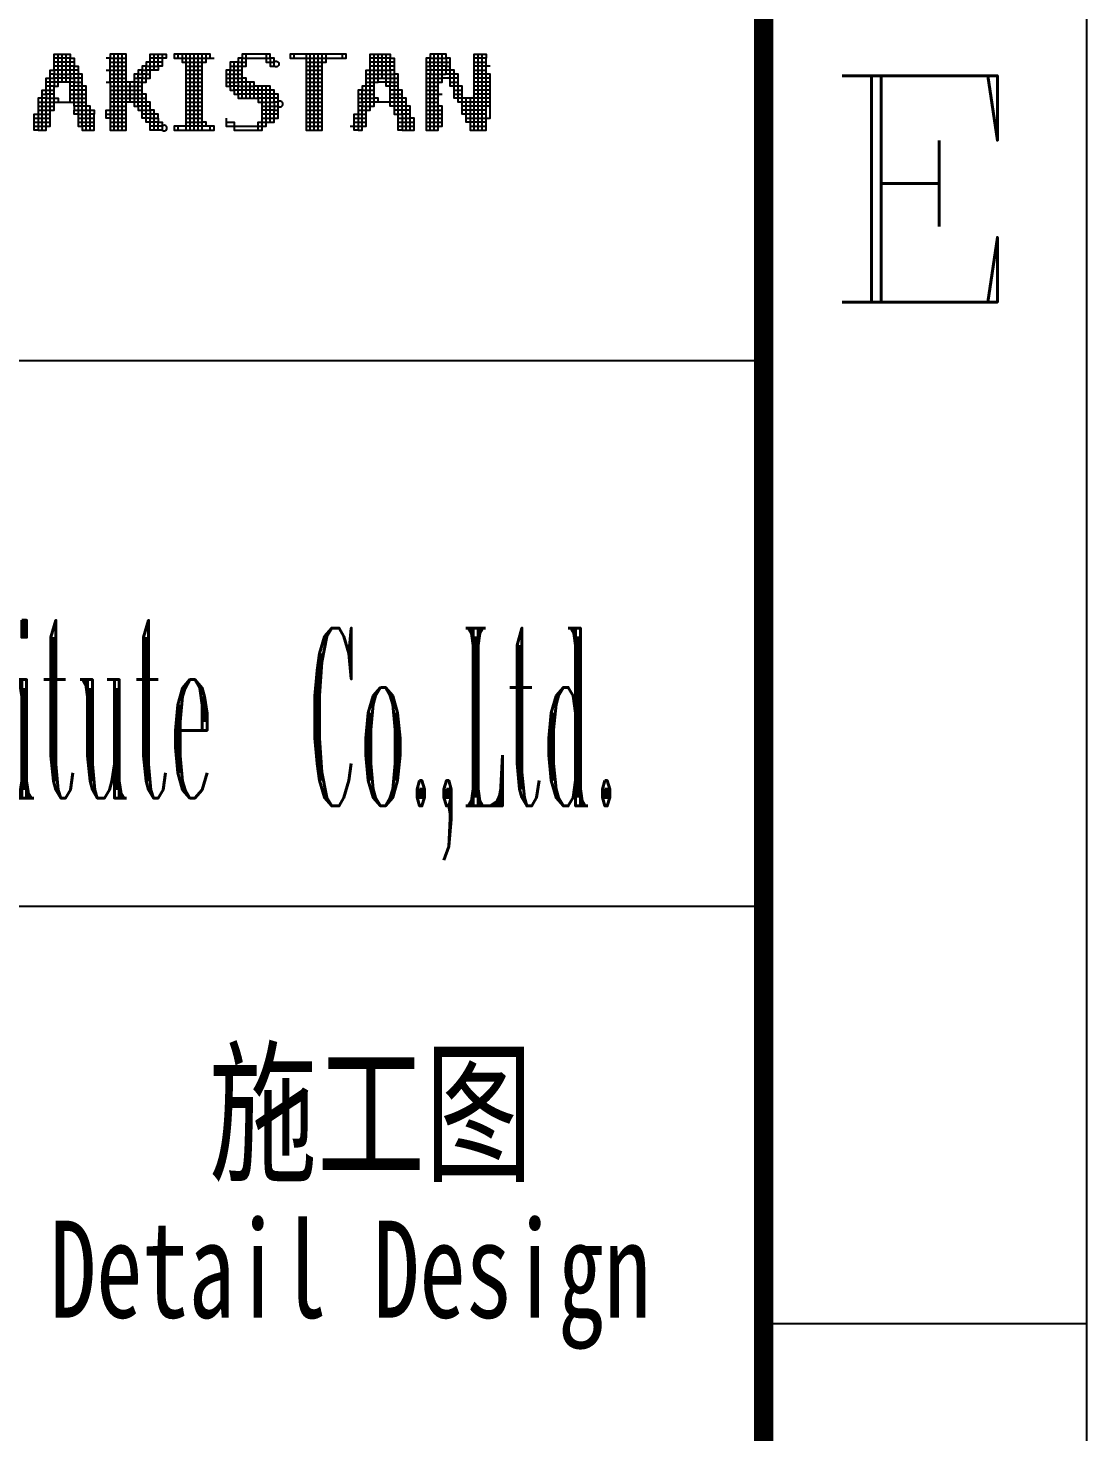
# Model space of a CAD drawing. Header units: millimetres. Extents: x 0 to 594, y 0 to 420.
# Drawn here: x 561.24 to 594, y 66.64 to 110.06 of the extents above; entities that cross this region are included whole.
import ezdxf
from ezdxf.enums import TextEntityAlignment as Align

# ---------------------------------------------------------------- set-up
doc = ezdxf.new("R2010")
doc.units = ezdxf.units.MM
for name, color, linetype in [('GPDRAW', 1, 'Continuous'), ('TEXT', 255, 'Continuous'), ('TITLE', 1, 'Continuous')]:
    doc.layers.add(name, color=color, linetype=linetype)
doc.styles.add('ECL', font='', dxfattribs={"width": 0.7, "height": 3})
doc.styles.add('LXL', font='', dxfattribs={"width": 0.7, "height": 3})
doc.styles.add('ROMANC', font='romanc')
doc.styles.add('ROMANT', font='ROMANT.SHX', dxfattribs={"width": 0.6})
doc.styles.get('ECL').set_extended_font_data('FangSong_GB2312')
doc.styles.get('LXL').set_extended_font_data('仿宋_GB2312')

# ---------------------------------------------------------------- blocks, each defined once
blk = doc.blocks.new('*U68')
at = {"color": 175, "linetype": 'Continuous'}
for points in [[(46.217, -0.773), (46.365, -0.773), (46.514, -0.773), (46.662, -0.773), (46.811, -0.773), (46.811, -0.624), (46.811, -0.476), (46.811, -0.327), (46.811, -0.179), (46.811, -0.03), (46.811, 0.118), (46.811, 0.267), (46.811, 0.415), (46.811, 0.564), (46.811, 0.712), (46.811, 0.861), (46.811, 1.009), (46.811, 1.158), (46.811, 1.306), (46.959, 1.306), (46.959, 1.455), (46.959, 1.603), (46.959, 1.752), (46.959, 1.9), (47.553, 1.9), (47.553, 1.752), (47.702, 1.752), (47.702, 1.603), (47.702, 1.455), (47.85, 1.455), (47.85, 1.306), (47.85, 1.158), (47.85, 1.009), (47.85, 0.861), (47.85, 0.712), (47.85, 0.564), (47.85, 0.415), (47.85, 0.267), (47.85, 0.118), (47.85, -0.03), (47.85, -0.179), (47.85, -0.327), (47.85, -0.476), (47.85, -0.624), (47.85, -0.773), (47.999, -0.773), (47.999, -0.921), (48.147, -0.921), (48.296, -0.921), (48.444, -0.921), (48.444, -0.773), (48.296, -0.773), (48.296, -0.624), (48.444, -0.624)], [(53.939, 0.267), (53.939, 0.415), (53.939, 0.564), (53.939, 0.712), (53.939, 0.861), (53.939, 1.009), (53.939, 1.158), (53.939, 1.306), (53.939, 1.455), (54.087, 1.455), (54.087, 1.603), (54.087, 1.752), (54.087, 1.9)], [(56.315, 1.603), (56.463, 1.603), (56.612, 1.603), (56.76, 1.603), (56.909, 1.603), (57.057, 1.603), (57.057, 1.752), (57.057, 1.9)], [(58.245, -0.179), (58.394, -0.179), (58.542, -0.179), (58.691, -0.179), (58.691, -0.03), (58.839, -0.03), (58.839, 0.118), (58.839, 0.267), (58.839, 0.415), (58.839, 0.564), (58.839, 0.712), (58.839, 0.861), (58.839, 1.009), (58.839, 1.158), (58.839, 1.306), (58.839, 1.455), (58.839, 1.603), (58.839, 1.752), (58.839, 1.9)], [(58.839, 0.712), (58.691, 0.712), (58.542, 0.712), (58.394, 0.712), (58.394, 0.564), (58.245, 0.564), (58.245, 0.415), (58.245, 0.267), (58.245, 0.118), (58.245, -0.03), (58.245, -0.179), (58.245, -0.327), (58.245, -0.476), (58.245, -0.624), (58.245, -0.773), (58.245, -0.921), (58.394, -0.921), (58.394, -0.773), (58.542, -0.773), (58.542, -0.624), (58.542, -0.476), (58.542, -0.327), (58.542, -0.179), (58.542, -0.03), (58.542, 0.118), (58.542, 0.267), (58.542, 0.415), (58.542, 0.564), (58.542, 0.712), (58.542, 0.861), (58.542, 1.009), (58.542, 1.158), (58.542, 1.306), (58.691, 1.306), (58.691, 1.455), (58.691, 1.603), (58.691, 1.752), (58.691, 1.9), (59.433, 1.9), (59.433, 1.752), (59.582, 1.752), (59.582, 1.603), (59.582, 1.455), (59.582, 1.306), (59.582, 1.158), (59.582, 1.009), (59.582, 0.861), (59.582, 0.712), (59.582, 0.564), (59.582, 0.415), (59.582, 0.267), (59.582, 0.118), (59.582, -0.03), (59.582, -0.179), (59.582, -0.327), (59.73, -0.327), (59.879, -0.327), (59.879, -0.476), (59.879, -0.624), (59.879, -0.773), (59.879, -0.921), (60.027, -0.921), (60.176, -0.921), (60.324, -0.921), (60.324, -0.773), (60.324, -0.624), (60.324, -0.476), (60.176, -0.476)], [(51.86, 1.455), (52.008, 1.455), (52.157, 1.455), (52.305, 1.455), (52.454, 1.455)], [(51.86, 1.306), (52.008, 1.306), (52.157, 1.306), (52.305, 1.306), (52.454, 1.306)], [(51.86, 1.158), (52.008, 1.158), (52.157, 1.158), (52.305, 1.158), (52.454, 1.158)], [(59.879, -0.921), (59.73, -0.921), (59.73, -0.773), (59.73, -0.624), (59.73, -0.476), (59.73, -0.327), (59.73, -0.179), (59.73, -0.03), (59.73, 0.118), (59.73, 0.267), (59.73, 0.415), (59.73, 0.564), (59.73, 0.712), (59.73, 0.861), (59.73, 1.009), (59.73, 1.158), (59.582, 1.158)], [(48.147, -0.921), (48.147, -0.773), (48.147, -0.624), (48.147, -0.476), (48.147, -0.327), (48.147, -0.179), (48.147, -0.03), (48.147, 0.118), (48.147, 0.267), (48.147, 0.415), (48.147, 0.564), (48.147, 0.712), (47.999, 0.712)], [(51.86, 1.009), (52.008, 1.009), (52.157, 1.009), (52.305, 1.009), (52.454, 1.009)], [(51.86, 0.861), (52.008, 0.861), (52.157, 0.861), (52.305, 0.861), (52.454, 0.861)], [(51.86, 0.712), (52.008, 0.712), (52.157, 0.712), (52.305, 0.712), (52.454, 0.712)], [(51.86, 0.564), (52.008, 0.564), (52.157, 0.564), (52.305, 0.564), (52.454, 0.564)], [(50.523, -0.03), (50.375, -0.03), (50.375, 0.118), (50.226, 0.118), (50.078, 0.118), (49.929, 0.118), (49.781, 0.118), (49.632, 0.118), (49.484, 0.118), (49.335, 0.118), (49.187, 0.118), (49.038, 0.118)], [(51.86, 0.415), (52.008, 0.415), (52.157, 0.415), (52.305, 0.415), (52.454, 0.415)], [(51.86, 0.267), (52.008, 0.267), (52.157, 0.267), (52.305, 0.267), (52.454, 0.267)], [(51.86, 0.118), (52.008, 0.118), (52.157, 0.118), (52.305, 0.118), (52.454, 0.118)], [(58.245, 0.267), (58.394, 0.267), (58.394, 0.415), (58.542, 0.415), (58.691, 0.415), (58.839, 0.415)], [(60.77, 0.415), (60.918, 0.415), (61.067, 0.415), (61.215, 0.415), (61.364, 0.415)], [(48.296, -0.179), (48.296, -0.03), (48.147, -0.03), (47.999, -0.03), (47.85, -0.03), (47.702, -0.03), (47.702, -0.179), (47.85, -0.179), (47.999, -0.179), (48.147, -0.179), (48.296, -0.179)], [(48.89, -0.327), (49.038, -0.327), (49.187, -0.327), (49.335, -0.327), (49.484, -0.327), (49.632, -0.327)], [(50.82, -0.476), (50.82, -0.327), (50.672, -0.327), (50.523, -0.327), (50.375, -0.327), (50.226, -0.327)], [(51.86, -0.03), (52.008, -0.03), (52.157, -0.03), (52.305, -0.03), (52.454, -0.03)], [(51.86, -0.179), (52.008, -0.179), (52.157, -0.179), (52.305, -0.179), (52.454, -0.179)], [(51.86, -0.327), (52.008, -0.327), (52.157, -0.327), (52.305, -0.327), (52.454, -0.327)], [(51.86, -0.476), (52.008, -0.476), (52.157, -0.476), (52.305, -0.476), (52.454, -0.476)], [(60.77, -0.179), (60.918, -0.179), (61.067, -0.179), (61.215, -0.179), (61.364, -0.179)], [(60.77, -0.327), (60.918, -0.327), (61.067, -0.327), (61.215, -0.327), (61.364, -0.327)], [(60.77, -0.624), (60.918, -0.624), (61.067, -0.624), (61.215, -0.624), (61.364, -0.624)]]:
    blk.add_lwpolyline(points, dxfattribs=at)
at = {"color": 157, "linetype": 'Continuous'}
for points in [[(46.959, 0.415), (46.811, 0.415), (46.662, 0.415), (46.662, 0.267), (46.514, 0.267), (46.365, 0.267), (46.365, 0.118), (46.365, -0.03), (46.365, -0.179), (46.365, -0.327), (46.365, -0.476), (46.365, -0.624), (46.365, -0.773), (46.365, -0.921), (46.514, -0.921), (46.662, -0.921), (46.662, -0.773), (46.662, -0.624), (46.662, -0.476), (46.662, -0.327), (46.662, -0.179), (46.811, -0.179), (46.959, -0.179), (46.959, -0.03), (46.959, 0.118), (46.959, 0.267), (46.959, 0.415), (46.959, 0.564), (46.959, 0.712), (47.108, 0.712), (47.108, 0.861), (47.108, 1.009), (47.108, 1.158), (47.108, 1.306), (47.108, 1.455), (47.108, 1.603), (47.108, 1.752), (47.108, 1.9)], [(47.256, 0.861), (47.256, 1.009), (47.256, 1.158), (47.256, 1.306), (47.256, 1.455), (47.256, 1.603), (47.256, 1.752), (47.256, 1.9)], [(49.038, 0.712), (49.187, 0.712), (49.335, 0.712), (49.484, 0.712), (49.632, 0.712), (49.781, 0.712), (49.929, 0.712), (50.078, 0.712), (50.226, 0.712), (50.226, 0.861), (50.226, 1.009), (50.375, 1.009), (50.523, 1.009), (50.523, 1.158), (50.523, 1.306), (50.523, 1.455), (50.523, 1.603), (50.523, 1.752), (50.523, 1.9), (51.117, 1.9), (51.117, 1.752), (50.969, 1.752), (50.82, 1.752), (50.672, 1.752), (50.523, 1.752)], [(60.77, -0.773), (60.918, -0.773), (61.067, -0.773), (61.215, -0.773), (61.215, -0.624), (61.215, -0.476), (61.215, -0.327), (61.215, -0.179), (61.215, -0.03), (61.215, 0.118), (61.215, 0.267), (61.215, 0.415), (61.215, 0.564), (61.215, 0.712), (61.215, 0.861), (61.215, 1.009), (61.215, 1.158), (61.215, 1.306), (61.215, 1.455), (61.215, 1.603), (61.215, 1.752), (61.215, 1.9)], [(62.552, 1.603), (62.7, 1.603), (62.849, 1.603), (62.997, 1.603)], [(61.958, 1.009), (61.809, 1.009), (61.661, 1.009), (61.661, 1.158), (61.512, 1.158), (61.512, 1.306), (61.364, 1.306), (61.215, 1.306), (61.067, 1.306), (60.918, 1.306), (60.918, 1.158), (60.77, 1.158)], [(62.255, -0.476), (62.403, -0.476), (62.552, -0.476), (62.7, -0.476), (62.849, -0.476), (62.997, -0.476), (62.997, -0.327), (62.849, -0.327), (62.7, -0.327), (62.552, -0.327), (62.403, -0.327), (62.255, -0.327), (62.106, -0.327), (62.106, -0.179), (62.106, -0.03), (62.106, 0.118), (62.106, 0.267), (61.958, 0.267), (61.958, 0.415), (61.958, 0.564), (61.958, 0.712), (61.958, 0.861), (61.958, 1.009), (61.958, 1.158), (61.809, 1.158)], [(53.345, -0.624), (53.642, -0.624), (53.642, -0.773), (54.533, -0.773), (54.681, -0.773), (54.83, -0.773), (54.83, -0.624), (54.83, -0.476), (54.83, -0.327), (54.83, -0.179), (54.83, -0.03), (54.83, 0.118), (54.83, 0.267), (54.83, 0.415), (54.83, 0.564), (54.83, 0.712)], [(60.027, 0.118), (59.879, 0.118), (59.879, 0.267), (59.73, 0.267), (59.582, 0.267), (59.433, 0.267)], [(62.997, -0.624), (62.849, -0.624), (62.7, -0.624), (62.552, -0.624), (62.403, -0.624), (62.255, -0.624), (62.255, -0.476), (62.255, -0.327), (62.255, -0.179), (62.255, -0.03), (62.255, 0.118), (62.255, 0.267)], [(47.85, -0.624), (47.999, -0.624), (48.147, -0.624), (48.296, -0.624), (48.296, -0.476), (48.444, -0.476)], [(60.176, -0.327), (60.027, -0.327), (60.027, -0.179), (59.879, -0.179), (59.73, -0.179), (59.582, -0.179)], [(62.997, -0.179), (62.997, -0.03), (62.849, -0.03), (62.7, -0.03), (62.552, -0.03), (62.403, -0.03), (62.255, -0.03), (62.106, -0.03)], [(62.997, -0.327), (62.997, -0.179), (62.849, -0.179), (62.7, -0.179), (62.552, -0.179), (62.403, -0.179), (62.255, -0.179), (62.106, -0.179)], [(49.038, -0.773), (49.187, -0.773), (49.335, -0.773), (49.484, -0.773), (49.632, -0.773)]]:
    blk.add_lwpolyline(points, dxfattribs=at)
at = {"color": 177, "linetype": 'Continuous'}
for points in [[(47.702, 1.603), (47.553, 1.603), (47.553, 1.752), (47.405, 1.752), (47.256, 1.752), (47.108, 1.752), (46.959, 1.752)], [(47.85, 1.306), (47.702, 1.306), (47.702, 1.455), (47.553, 1.455), (47.553, 1.603), (47.405, 1.603), (47.256, 1.603), (47.108, 1.603), (46.959, 1.603)], [(47.405, 0.861), (47.405, 1.009), (47.405, 1.158), (47.405, 1.306), (47.405, 1.455), (47.405, 1.603), (47.405, 1.752), (47.405, 1.9)], [(50.672, 1.306), (50.672, 1.455), (50.672, 1.603), (50.672, 1.752), (50.672, 1.9)], [(53.345, 1.158), (53.493, 1.158), (53.493, 1.306), (53.642, 1.306), (53.79, 1.306), (53.79, 1.455), (53.939, 1.455), (53.939, 1.603), (54.087, 1.603)], [(58.245, -0.921), (58.097, -0.921), (58.097, -0.773), (58.245, -0.773), (58.394, -0.773), (58.394, -0.624), (58.394, -0.476), (58.394, -0.327), (58.394, -0.179), (58.394, -0.03), (58.542, -0.03), (58.691, -0.03), (58.691, 0.118), (58.691, 0.267), (58.691, 0.415), (58.691, 0.564), (58.691, 0.712), (58.691, 0.861), (58.839, 0.861), (58.988, 0.861), (58.988, 1.009), (58.988, 1.158), (58.988, 1.306), (58.988, 1.455), (58.988, 1.603), (58.988, 1.752), (58.988, 1.9)], [(60.77, 1.603), (60.918, 1.603), (60.918, 1.752), (61.067, 1.752), (61.215, 1.752), (61.364, 1.752), (61.512, 1.752), (61.512, 1.603), (61.661, 1.603)], [(60.77, 1.455), (60.918, 1.455), (60.918, 1.603), (61.067, 1.603), (61.215, 1.603), (61.364, 1.603), (61.512, 1.603), (61.512, 1.455), (61.661, 1.455)], [(47.999, 1.009), (47.85, 1.009), (47.702, 1.009), (47.702, 1.158), (47.553, 1.158), (47.553, 1.306), (47.405, 1.306), (47.256, 1.306), (47.108, 1.306), (46.959, 1.306), (46.959, 1.158), (46.811, 1.158)], [(53.345, 1.009), (53.493, 1.009), (53.493, 1.158), (53.642, 1.158), (53.79, 1.158), (53.79, 1.306), (53.939, 1.306)], [(53.345, 0.861), (53.493, 0.861), (53.493, 1.009), (53.642, 1.009), (53.79, 1.009), (53.79, 1.158), (53.939, 1.158)], [(58.542, 1.009), (58.691, 1.009), (58.691, 1.158), (58.839, 1.158), (58.988, 1.158), (59.136, 1.158), (59.285, 1.158), (59.433, 1.158), (59.433, 1.009), (59.582, 1.009), (59.73, 1.009)], [(61.809, 1.158), (61.661, 1.158), (61.661, 1.306), (61.512, 1.306), (61.512, 1.455), (61.364, 1.455), (61.215, 1.455), (61.067, 1.455), (60.918, 1.455), (60.918, 1.306), (60.77, 1.306)], [(49.038, 0.564), (49.187, 0.564), (49.335, 0.564), (49.484, 0.564), (49.632, 0.564), (49.781, 0.564), (49.929, 0.564), (50.078, 0.564), (50.226, 0.564)], [(54.236, 0.267), (54.236, 0.415), (54.236, 0.564), (54.236, 0.712), (54.236, 0.861)], [(54.681, -0.03), (54.681, 0.118), (54.681, 0.267), (54.681, 0.415), (54.681, 0.564), (54.681, 0.712)], [(46.365, -0.03), (46.514, -0.03), (46.662, -0.03), (46.662, 0.118), (46.811, 0.118), (46.959, 0.118), (47.108, 0.118)], [(47.553, 0.267), (47.702, 0.267), (47.85, 0.267), (47.999, 0.267), (48.147, 0.267)], [(46.217, -0.476), (46.365, -0.476), (46.514, -0.476), (46.662, -0.476), (46.811, -0.476)], [(46.365, -0.179), (46.514, -0.179), (46.662, -0.179), (46.662, -0.03), (46.811, -0.03), (46.959, -0.03)], [(47.85, -0.327), (47.999, -0.327), (48.147, -0.327), (48.296, -0.327)], [(59.73, -0.476), (59.879, -0.476), (60.027, -0.476), (60.176, -0.476)], [(59.73, -0.773), (59.879, -0.773), (60.027, -0.773), (60.176, -0.773), (60.324, -0.773)]]:
    blk.add_lwpolyline(points, dxfattribs=at)
at = {"color": 153, "linetype": 'Continuous'}
blk.add_lwpolyline([(49.632, 0.564), (49.632, 0.712), (49.632, 0.861), (49.632, 1.009), (49.632, 1.158), (49.632, 1.306), (49.632, 1.455), (49.632, 1.603), (49.632, 1.752), (49.632, 1.9), (49.038, 1.9), (49.038, 1.752), (48.89, 1.752)], dxfattribs=at)
at = {"color": 147, "linetype": 'Continuous'}
for points in [[(48.89, 1.306), (49.038, 1.306), (49.038, 1.455), (49.038, 1.603), (49.038, 1.752), (49.187, 1.752), (49.335, 1.752), (49.484, 1.752), (49.632, 1.752)], [(48.147, 0.564), (47.999, 0.564), (47.85, 0.564), (47.702, 0.564), (47.702, 0.712), (47.553, 0.712), (47.553, 0.861), (47.405, 0.861), (47.256, 0.861), (47.108, 0.861), (46.959, 0.861), (46.959, 0.712), (46.811, 0.712), (46.662, 0.712)], [(49.038, 1.009), (49.187, 1.009), (49.335, 1.009), (49.484, 1.009), (49.632, 1.009)]]:
    blk.add_lwpolyline(points, dxfattribs=at)
at = {"color": 165, "linetype": 'Continuous'}
for points in [[(50.969, 1.9), (50.969, 1.752), (50.969, 1.603), (50.969, 1.455), (50.82, 1.455), (50.82, 1.306), (50.672, 1.306), (50.523, 1.306), (50.375, 1.306), (50.375, 1.158), (50.226, 1.158), (50.226, 1.009), (50.078, 1.009), (50.078, 0.861), (49.929, 0.861), (49.632, 0.861), (49.484, 0.861), (49.335, 0.861), (49.187, 0.861), (49.038, 0.861), (49.038, 0.712), (49.038, 0.564), (49.038, 0.415), (49.038, 0.267), (49.038, 0.118), (49.038, -0.03), (49.038, -0.179), (49.038, -0.327), (49.038, -0.476), (49.038, -0.624), (49.038, -0.773), (49.038, -0.921), (49.187, -0.921), (49.335, -0.921), (49.484, -0.921), (49.632, -0.921), (49.632, -0.773), (49.632, -0.624), (49.632, -0.476), (49.632, -0.327), (49.632, -0.179), (49.632, -0.03), (49.632, 0.118)], [(54.83, 1.9), (54.83, 1.752), (54.978, 1.752), (54.978, 1.603), (54.978, 1.455), (55.127, 1.455), (55.127, 1.603), (55.127, 1.752), (54.978, 1.752), (54.978, 1.9), (53.939, 1.9), (53.939, 1.752), (53.79, 1.752), (53.79, 1.603), (53.493, 1.603), (53.493, 1.455), (53.493, 1.306), (53.345, 1.306), (53.345, 1.158), (53.345, 1.009), (53.345, 0.861), (53.345, 0.712), (53.493, 0.712), (53.493, 0.564), (53.642, 0.564), (53.642, 0.415), (53.79, 0.415), (53.79, 0.267), (53.939, 0.267), (54.087, 0.267), (54.236, 0.267), (54.384, 0.267), (54.533, 0.267), (54.533, 0.118), (54.681, 0.118), (54.83, 0.118), (54.978, 0.118), (55.127, 0.118), (55.127, -0.03), (55.275, -0.03), (55.275, 0.118), (55.275, 0.267), (55.275, 0.415), (55.127, 0.415), (55.127, 0.564), (54.978, 0.564), (54.978, 0.712), (54.384, 0.712), (54.384, 0.861), (54.087, 0.861), (54.087, 1.009), (53.939, 1.009)], [(63.146, 1.455), (62.997, 1.455), (62.997, 1.603), (62.997, 1.752), (62.849, 1.752), (62.7, 1.752), (62.552, 1.752)], [(62.997, 1.158), (62.997, 1.306), (62.997, 1.455), (62.849, 1.455), (62.7, 1.455), (62.552, 1.455)], [(59.73, 0.712), (59.582, 0.712), (59.433, 0.712), (59.433, 0.861), (59.285, 0.861), (59.136, 0.861), (58.988, 0.861)], [(50.672, -0.921), (50.672, -0.773), (50.672, -0.624), (50.672, -0.476), (50.672, -0.327), (50.672, -0.179), (50.523, -0.179), (50.523, -0.03), (50.523, 0.118), (50.375, 0.118), (50.375, 0.267), (50.375, 0.415), (50.226, 0.415)], [(60.77, -0.476), (60.918, -0.476), (61.067, -0.476), (61.215, -0.476), (61.364, -0.476)]]:
    blk.add_lwpolyline(points, dxfattribs=at)
at = {"color": 154, "linetype": 'Continuous'}
for points in [[(49.038, 1.603), (49.187, 1.603), (49.335, 1.603), (49.484, 1.603), (49.632, 1.603)], [(52.305, -0.921), (52.305, -0.773), (52.305, -0.624), (52.305, -0.476), (52.305, -0.327), (52.305, -0.179), (52.305, -0.03), (52.305, 0.118), (52.305, 0.267), (52.305, 0.415), (52.305, 0.564), (52.305, 0.712), (52.305, 0.861), (52.305, 1.009), (52.305, 1.158), (52.305, 1.306), (52.305, 1.455), (52.305, 1.603), (52.305, 1.752), (52.305, 1.9)], [(49.038, 1.455), (49.187, 1.455), (49.335, 1.455), (49.484, 1.455), (49.632, 1.455)], [(49.038, 1.158), (49.187, 1.158), (49.335, 1.158), (49.484, 1.158), (49.632, 1.158)], [(49.038, -0.03), (49.187, -0.03), (49.335, -0.03), (49.484, -0.03), (49.632, -0.03)], [(49.038, -0.179), (49.187, -0.179), (49.335, -0.179), (49.484, -0.179), (49.632, -0.179)], [(49.038, -0.476), (49.187, -0.476), (49.335, -0.476), (49.484, -0.476), (49.632, -0.476)], [(49.038, -0.624), (49.187, -0.624), (49.335, -0.624), (49.484, -0.624), (49.632, -0.624)]]:
    blk.add_lwpolyline(points, dxfattribs=at)
at = {"color": 166, "linetype": 'Continuous'}
for points in [[(49.187, -0.921), (49.187, -0.773), (49.187, -0.624), (49.187, -0.476), (49.187, -0.327), (49.187, -0.179), (49.187, -0.03), (49.187, 0.118), (49.187, 0.267), (49.187, 0.415), (49.187, 0.564), (49.187, 0.712), (49.187, 0.861), (49.187, 1.009), (49.187, 1.158), (49.187, 1.306), (49.187, 1.455), (49.187, 1.603), (49.187, 1.752), (49.187, 1.9)], [(52.157, -0.921), (52.157, -0.773), (52.157, -0.624), (52.157, -0.476), (52.157, -0.327), (52.157, -0.179), (52.157, -0.03), (52.157, 0.118), (52.157, 0.267), (52.157, 0.415), (52.157, 0.564), (52.157, 0.712), (52.157, 0.861), (52.157, 1.009), (52.157, 1.158), (52.157, 1.306), (52.157, 1.455), (52.157, 1.603), (52.157, 1.752), (52.157, 1.9)], [(55.275, 0.118), (55.127, 0.118), (55.127, 0.267), (54.978, 0.267), (54.978, 0.415), (54.83, 0.415), (54.681, 0.415), (54.533, 0.415), (54.384, 0.415), (54.236, 0.415), (54.087, 0.415), (53.939, 0.415), (53.79, 0.415), (53.79, 0.564), (53.642, 0.564), (53.642, 0.712), (53.642, 0.861), (53.642, 1.009), (53.642, 1.158), (53.642, 1.306), (53.642, 1.455), (53.642, 1.603)], [(56.76, -0.921), (56.76, -0.773), (56.76, -0.624), (56.76, -0.476), (56.76, -0.327), (56.76, -0.179), (56.76, -0.03), (56.76, 0.118), (56.76, 0.267), (56.76, 0.415), (56.76, 0.564), (56.76, 0.712), (56.76, 0.861), (56.76, 1.009), (56.76, 1.158), (56.76, 1.306), (56.76, 1.455), (56.76, 1.603), (56.76, 1.752), (56.76, 1.9)], [(61.067, -0.921), (61.067, -0.773), (61.067, -0.624), (61.067, -0.476), (61.067, -0.327), (61.067, -0.179), (61.067, -0.03), (61.067, 0.118), (61.067, 0.267), (61.067, 0.415), (61.067, 0.564), (61.067, 0.712), (61.067, 0.861), (61.067, 1.009), (61.067, 1.158), (61.067, 1.306), (61.067, 1.455), (61.067, 1.603), (61.067, 1.752), (61.067, 1.9)], [(62.7, -0.921), (62.7, -0.773), (62.7, -0.624), (62.7, -0.476), (62.7, -0.327), (62.7, -0.179), (62.7, -0.03), (62.7, 0.118), (62.7, 0.267), (62.7, 0.415), (62.7, 0.564), (62.7, 0.712), (62.7, 0.861), (62.7, 1.009), (62.7, 1.158), (62.7, 1.306), (62.7, 1.455), (62.7, 1.603), (62.7, 1.752), (62.7, 1.9)], [(54.087, 0.267), (54.087, 0.415), (54.087, 0.564), (53.939, 0.564), (53.79, 0.564), (53.79, 0.712), (53.642, 0.712), (53.493, 0.712), (53.493, 0.861), (53.642, 0.861), (53.79, 0.861), (53.79, 1.009), (53.939, 1.009)]]:
    blk.add_lwpolyline(points, dxfattribs=at)
at = {"color": 164, "linetype": 'Continuous'}
for points in [[(49.335, -0.921), (49.335, -0.773), (49.335, -0.624), (49.335, -0.476), (49.335, -0.327), (49.335, -0.179), (49.335, -0.03), (49.335, 0.118), (49.335, 0.267), (49.335, 0.415), (49.335, 0.564), (49.335, 0.712), (49.335, 0.861), (49.335, 1.009), (49.335, 1.158), (49.335, 1.306), (49.335, 1.455), (49.335, 1.603), (49.335, 1.752), (49.335, 1.9)], [(47.85, 1.158), (47.702, 1.158), (47.702, 1.306), (47.553, 1.306), (47.553, 1.455), (47.405, 1.455), (47.256, 1.455), (47.108, 1.455), (46.959, 1.455)], [(54.087, 0.712), (54.087, 0.861), (53.939, 0.861), (53.79, 0.861), (53.79, 0.712), (53.939, 0.712), (54.087, 0.712)]]:
    blk.add_lwpolyline(points, dxfattribs=at)
at = {"color": 144, "linetype": 'Continuous'}
blk.add_lwpolyline([(49.484, -0.921), (49.484, -0.773), (49.484, -0.624), (49.484, -0.476), (49.484, -0.327), (49.484, -0.179), (49.484, -0.03), (49.484, 0.118), (49.484, 0.267), (49.484, 0.415), (49.484, 0.564), (49.484, 0.712), (49.484, 0.861), (49.484, 1.009), (49.484, 1.158), (49.484, 1.306), (49.484, 1.455), (49.484, 1.603), (49.484, 1.752), (49.484, 1.9)], dxfattribs=at)
at = {"color": 187, "linetype": 'Continuous'}
for points in [[(49.929, 1.009), (50.078, 1.009), (50.078, 1.158), (50.226, 1.158), (50.226, 1.306), (50.375, 1.306), (50.375, 1.455), (50.523, 1.455), (50.672, 1.455), (50.82, 1.455), (50.82, 1.603), (50.82, 1.752), (50.82, 1.9)], [(55.869, 1.752), (56.018, 1.752), (56.166, 1.752), (56.315, 1.752), (56.463, 1.752), (56.612, 1.752), (56.76, 1.752), (56.909, 1.752), (57.057, 1.752), (57.206, 1.752), (57.354, 1.752), (57.503, 1.752), (57.651, 1.752)], [(60.918, -0.921), (60.918, -0.773), (60.918, -0.624), (60.918, -0.476), (60.918, -0.327), (60.918, -0.179), (60.918, -0.03), (60.918, 0.118), (60.918, 0.267), (60.918, 0.415), (60.918, 0.564), (60.918, 0.712), (60.918, 0.861), (60.918, 1.009), (60.918, 1.158), (61.067, 1.158), (61.215, 1.158), (61.364, 1.158), (61.364, 1.306), (61.364, 1.455), (61.364, 1.603), (61.364, 1.752), (61.364, 1.9)], [(46.514, -0.921), (46.514, -0.773), (46.514, -0.624), (46.514, -0.476), (46.514, -0.327), (46.514, -0.179), (46.514, -0.03), (46.514, 0.118), (46.514, 0.267), (46.514, 0.415), (46.514, 0.564), (46.662, 0.564), (46.662, 0.712), (46.662, 0.861), (46.662, 1.009), (46.811, 1.009), (46.959, 1.009), (46.959, 1.158), (47.108, 1.158), (47.256, 1.158), (47.405, 1.158), (47.553, 1.158), (47.553, 1.009), (47.702, 1.009), (47.702, 0.861), (47.85, 0.861), (47.999, 0.861)], [(47.702, -0.03), (47.702, 0.118), (47.702, 0.267), (47.702, 0.415), (47.702, 0.564), (47.553, 0.564)], [(58.245, 0.118), (58.394, 0.118), (58.394, 0.267), (58.542, 0.267), (58.691, 0.267), (58.839, 0.267)], [(56.315, -0.773), (56.463, -0.773), (56.612, -0.773), (56.76, -0.773), (56.909, -0.773)]]:
    blk.add_lwpolyline(points, dxfattribs=at)
at = {"color": 157, "linetype": 'Continuous'}
blk.add_lwpolyline([(50.969, 1.603), (50.82, 1.603), (50.672, 1.603), (50.523, 1.603), (50.375, 1.603), (50.375, 1.455), (50.226, 1.455), (50.226, 1.306), (50.078, 1.306), (50.078, 1.158), (49.929, 1.158), (49.929, 1.009), (49.929, 0.861), (49.929, 0.712), (49.929, 0.564), (49.929, 0.415), (49.929, 0.267), (49.929, 0.118), (49.929, -0.03), (50.078, -0.03), (50.078, -0.179), (50.226, -0.179), (50.375, -0.179), (50.523, -0.179), (50.523, -0.327), (50.523, -0.476), (50.672, -0.476), (50.82, -0.476), (50.82, -0.624), (50.969, -0.624), (50.969, -0.773), (50.969, -0.921, 2.414214), (50.969, -0.773), (50.82, -0.773), (50.672, -0.773), (50.523, -0.773)], format="xyb", dxfattribs=at)
at = {"color": 252, "linetype": 'Continuous'}
for points in [[(52.751, 1.752), (52.751, 1.9), (51.414, 1.9), (51.414, 1.752), (51.563, 1.752), (51.563, 1.9)], [(63.146, -0.03), (62.997, -0.03), (62.997, 0.118), (62.849, 0.118), (62.7, 0.118), (62.552, 0.118), (62.403, 0.118), (62.255, 0.118), (62.106, 0.118), (61.958, 0.118), (61.958, 0.267), (61.809, 0.267), (61.809, 0.415), (61.809, 0.564), (61.809, 0.712), (61.809, 0.861), (61.809, 1.009), (61.809, 1.158), (61.809, 1.306), (61.661, 1.306), (61.661, 1.455), (61.661, 1.603), (61.661, 1.752), (61.512, 1.752), (61.512, 1.9), (60.918, 1.9), (60.918, 1.752), (60.77, 1.752), (60.77, 1.603), (60.77, 1.455), (60.77, 1.306), (60.77, 1.158), (60.77, 1.009), (60.77, 0.861), (60.77, 0.712), (60.77, 0.564), (60.77, 0.415), (60.77, 0.267), (60.77, 0.118), (60.77, -0.03), (60.77, -0.179), (60.77, -0.327), (60.77, -0.476), (60.77, -0.624), (60.77, -0.773), (60.77, -0.921), (60.918, -0.921), (61.067, -0.921), (61.215, -0.921), (61.215, -0.773), (61.364, -0.773), (61.364, -0.624), (61.364, -0.476), (61.364, -0.327), (61.364, -0.179), (61.364, -0.03), (61.215, -0.03)]]:
    blk.add_lwpolyline(points, dxfattribs=at)
at = {"color": 167, "linetype": 'Continuous'}
for points in [[(51.563, 1.752), (51.711, 1.752), (51.86, 1.752), (52.008, 1.752), (52.157, 1.752), (52.305, 1.752), (52.454, 1.752), (52.602, 1.752), (52.751, 1.752), (52.899, 1.752)], [(59.582, 1.603), (59.433, 1.603), (59.433, 1.752), (59.285, 1.752), (59.136, 1.752), (58.988, 1.752), (58.839, 1.752), (58.691, 1.752)], [(60.027, -0.921), (60.027, -0.773), (60.027, -0.624), (60.027, -0.476), (60.027, -0.327), (59.879, -0.327), (59.879, -0.179), (59.879, -0.03), (59.73, -0.03), (59.582, -0.03), (59.433, -0.03), (59.433, 0.118), (59.433, 0.267), (59.433, 0.415), (59.433, 0.564), (59.433, 0.712), (59.285, 0.712), (59.285, 0.861), (59.285, 1.009), (59.285, 1.158), (59.285, 1.306), (59.285, 1.455), (59.285, 1.603), (59.285, 1.752), (59.285, 1.9)], [(62.403, 0.267), (62.403, 0.118), (62.403, -0.03), (62.403, -0.179), (62.403, -0.327), (62.403, -0.476), (62.403, -0.624), (62.403, -0.773), (62.403, -0.921), (62.552, -0.921), (62.7, -0.921), (62.849, -0.921), (62.849, -0.773), (62.849, -0.624), (62.849, -0.476), (62.849, -0.327), (62.849, -0.179), (62.849, -0.03), (62.849, 0.118), (62.849, 0.267), (62.849, 0.415), (62.849, 0.564), (62.849, 0.712), (62.849, 0.861), (62.849, 1.009), (62.849, 1.158), (62.849, 1.306), (62.849, 1.455), (62.849, 1.603), (62.849, 1.752), (62.849, 1.9)], [(48.296, -0.921), (48.296, -0.773), (48.147, -0.773), (47.999, -0.773), (47.999, -0.624), (47.999, -0.476), (47.999, -0.327), (47.999, -0.179), (47.999, -0.03), (47.999, 0.118), (47.999, 0.267), (47.999, 0.415), (47.999, 0.564), (47.999, 0.712), (47.999, 0.861), (47.999, 1.009), (47.999, 1.158), (47.85, 1.158)], [(50.82, -0.921), (50.82, -0.773), (50.82, -0.624), (50.672, -0.624), (50.523, -0.624), (50.375, -0.624), (50.375, -0.476), (50.375, -0.327), (50.375, -0.179), (50.375, -0.03), (50.226, -0.03), (50.078, -0.03), (50.078, 0.118), (50.078, 0.267), (50.078, 0.415), (50.078, 0.564), (50.078, 0.712), (50.078, 0.861), (50.226, 0.861), (50.375, 0.861), (50.375, 1.009), (50.375, 1.158), (50.523, 1.158)], [(62.552, 1.306), (62.7, 1.306), (62.849, 1.306), (62.997, 1.306)], [(47.999, 0.712), (47.85, 0.712), (47.702, 0.712), (47.702, 0.861), (47.553, 0.861), (47.553, 1.009), (47.405, 1.009), (47.256, 1.009), (47.108, 1.009), (46.959, 1.009), (46.959, 0.861), (46.811, 0.861), (46.662, 0.861)], [(58.542, 0.861), (58.691, 0.861), (58.691, 1.009), (58.839, 1.009), (58.988, 1.009), (59.136, 1.009), (59.285, 1.009), (59.433, 1.009), (59.433, 0.861), (59.582, 0.861), (59.73, 0.861)], [(47.553, 0.415), (47.702, 0.415), (47.85, 0.415), (47.999, 0.415), (48.147, 0.415)], [(49.038, 0.267), (49.187, 0.267), (49.335, 0.267), (49.484, 0.267), (49.632, 0.267), (49.781, 0.267), (49.929, 0.267), (50.078, 0.267), (50.226, 0.267), (50.375, 0.267)], [(60.176, -0.179), (60.027, -0.179), (60.027, -0.03), (59.879, -0.03), (59.879, 0.118), (59.73, 0.118), (59.582, 0.118), (59.433, 0.118), (58.988, 0.118), (58.839, 0.118), (58.691, 0.118), (58.542, 0.118), (58.394, 0.118), (58.394, -0.03), (58.245, -0.03)], [(59.433, 0.415), (59.582, 0.415), (59.73, 0.415), (59.879, 0.415)], [(58.097, -0.476), (58.245, -0.476), (58.394, -0.476), (58.542, -0.476)], [(46.217, -0.624), (46.365, -0.624), (46.514, -0.624), (46.662, -0.624), (46.811, -0.624)], [(58.097, -0.624), (58.245, -0.624), (58.394, -0.624), (58.542, -0.624)], [(59.73, -0.624), (59.879, -0.624), (60.027, -0.624), (60.176, -0.624), (60.324, -0.624)], [(62.403, -0.773), (62.552, -0.773), (62.7, -0.773), (62.849, -0.773), (62.997, -0.773)]]:
    blk.add_lwpolyline(points, dxfattribs=at)
at = {"color": 185, "linetype": 'Continuous'}
for points in [[(51.711, 1.9), (51.711, 1.752), (51.711, 1.603), (51.86, 1.603), (52.008, 1.603), (52.157, 1.603), (52.305, 1.603), (52.454, 1.603), (52.602, 1.603), (52.602, 1.752), (52.602, 1.9)], [(58.245, 0.415), (58.394, 0.415), (58.394, 0.564), (58.542, 0.564), (58.691, 0.564), (58.839, 0.564)], [(60.77, 1.009), (60.918, 1.009), (61.067, 1.009), (61.215, 1.009), (61.364, 1.009)], [(54.533, -0.921), (54.533, -0.773), (54.533, -0.624), (54.681, -0.624), (54.681, -0.476), (54.681, -0.327), (54.681, -0.179), (54.681, -0.03), (54.83, -0.03), (54.978, -0.03), (55.127, -0.03), (55.127, -0.179), (55.275, -0.179)]]:
    blk.add_lwpolyline(points, dxfattribs=at)
at = {"color": 225, "linetype": 'Continuous'}
blk.add_lwpolyline([(51.86, -0.921), (51.86, -0.773), (51.86, -0.624), (51.86, -0.476), (51.86, -0.327), (51.86, -0.179), (51.86, -0.03), (51.86, 0.118), (51.86, 0.267), (51.86, 0.415), (51.86, 0.564), (51.86, 0.712), (51.86, 0.861), (51.86, 1.009), (51.86, 1.158), (51.86, 1.306), (51.86, 1.455), (51.86, 1.603), (51.86, 1.752), (51.86, 1.9)], dxfattribs=at)
at = {"color": 207, "linetype": 'Continuous'}
for points in [[(52.008, -0.921), (52.008, -0.773), (52.008, -0.624), (52.008, -0.476), (52.008, -0.327), (52.008, -0.179), (52.008, -0.03), (52.008, 0.118), (52.008, 0.267), (52.008, 0.415), (52.008, 0.564), (52.008, 0.712), (52.008, 0.861), (52.008, 1.009), (52.008, 1.158), (52.008, 1.306), (52.008, 1.455), (52.008, 1.603), (52.008, 1.752), (52.008, 1.9)], [(56.315, 1.455), (56.463, 1.455), (56.612, 1.455), (56.76, 1.455), (56.909, 1.455)], [(46.514, 0.415), (46.662, 0.415), (46.662, 0.564), (46.811, 0.564), (46.959, 0.564)], [(60.77, 0.712), (60.918, 0.712), (61.067, 0.712), (61.215, 0.712)], [(56.315, -0.327), (56.463, -0.327), (56.612, -0.327), (56.76, -0.327), (56.909, -0.327)], [(56.315, -0.476), (56.463, -0.476), (56.612, -0.476), (56.76, -0.476), (56.909, -0.476)]]:
    blk.add_lwpolyline(points, dxfattribs=at)
at = {"color": 163, "linetype": 'Continuous'}
for points in [[(52.454, -0.921), (52.454, -0.773), (52.454, -0.624), (52.454, -0.476), (52.454, -0.327), (52.454, -0.179), (52.454, -0.03), (52.454, 0.118), (52.454, 0.267), (52.454, 0.415), (52.454, 0.564), (52.454, 0.712), (52.454, 0.861), (52.454, 1.009), (52.454, 1.158), (52.454, 1.306), (52.454, 1.455), (52.454, 1.603), (52.454, 1.752), (52.454, 1.9)], [(60.77, 0.861), (60.918, 0.861), (61.067, 0.861), (61.215, 0.861), (61.364, 0.861), (61.364, 1.009), (61.364, 1.158), (61.512, 1.158)], [(60.176, -0.921), (60.176, -0.773), (60.176, -0.624), (60.176, -0.476), (60.176, -0.327), (60.176, -0.179), (60.176, -0.03), (60.027, -0.03), (60.027, 0.118), (60.027, 0.267), (59.879, 0.267), (59.879, 0.415), (59.879, 0.564), (59.73, 0.564), (59.582, 0.564), (59.433, 0.564)]]:
    blk.add_lwpolyline(points, dxfattribs=at)
at = {"color": 251, "linetype": 'Continuous'}
blk.add_lwpolyline([(53.493, 1.455), (53.642, 1.455), (53.79, 1.455), (53.79, 1.603), (53.939, 1.603), (53.939, 1.752), (54.087, 1.752), (54.236, 1.752), (54.384, 1.752), (54.533, 1.752), (54.681, 1.752), (54.83, 1.752), (54.83, 1.603), (54.978, 1.603), (55.127, 1.603, -2.414214), (55.127, 1.455)], format="xyb", dxfattribs=at)
for points in [[(57.651, 1.9), (57.651, 1.752), (57.8, 1.752), (57.8, 1.9), (55.721, 1.9), (55.721, 1.752), (55.869, 1.752), (55.869, 1.9)], [(62.552, -0.921), (62.552, -0.773), (62.552, -0.624), (62.552, -0.476), (62.552, -0.327), (62.552, -0.179), (62.552, -0.03), (62.552, 0.118), (62.552, 0.267), (62.552, 0.415), (62.552, 0.564), (62.552, 0.712), (62.552, 0.861), (62.552, 1.009), (62.552, 1.158), (62.552, 1.306), (62.552, 1.455), (62.552, 1.603), (62.552, 1.752), (62.552, 1.9), (62.997, 1.9), (62.997, 1.752)], [(47.553, 0.118), (47.553, 0.267), (47.553, 0.415), (47.553, 0.564), (47.553, 0.712)], [(50.969, -0.921), (50.82, -0.921), (50.672, -0.921), (50.523, -0.921), (50.523, -0.773), (50.523, -0.624), (50.523, -0.476), (50.375, -0.476), (50.226, -0.476), (50.226, -0.327), (50.226, -0.179), (50.226, -0.03), (50.226, 0.118), (50.226, 0.267), (50.226, 0.415), (50.226, 0.564), (50.226, 0.712)], [(61.809, 0.415), (61.958, 0.415), (62.106, 0.415)], [(46.365, -0.921), (46.217, -0.921), (46.217, -0.773), (46.217, -0.624), (46.217, -0.476), (46.217, -0.327), (46.365, -0.327), (46.514, -0.327), (46.662, -0.327), (46.811, -0.327)], [(57.948, -0.773), (58.097, -0.773), (58.097, -0.624), (58.097, -0.476), (58.097, -0.327), (58.245, -0.327), (58.394, -0.327), (58.542, -0.327)], [(52.602, -0.773), (52.454, -0.773), (52.305, -0.773), (52.157, -0.773), (52.008, -0.773), (51.86, -0.773), (51.414, -0.773), (51.414, -0.921), (51.563, -0.921), (51.563, -0.773)], [(51.563, -0.921), (51.711, -0.921), (51.86, -0.921), (52.008, -0.921), (52.157, -0.921), (52.305, -0.921), (52.454, -0.921), (52.602, -0.921), (52.751, -0.921), (52.751, -0.773)]]:
    blk.add_lwpolyline(points, dxfattribs=at)
at = {"color": 195, "linetype": 'Continuous'}
blk.add_lwpolyline([(56.315, 1.9), (56.315, 1.752), (56.315, 1.603), (56.315, 1.455), (56.315, 1.306), (56.315, 1.158), (56.315, 1.009), (56.315, 0.861), (56.315, 0.712), (56.315, 0.564), (56.315, 0.415), (56.315, 0.267), (56.315, 0.118), (56.315, -0.03), (56.315, -0.179), (56.315, -0.327), (56.315, -0.476), (56.315, -0.624), (56.315, -0.773), (56.315, -0.921), (56.463, -0.921), (56.612, -0.921), (56.76, -0.921), (56.909, -0.921), (56.909, -0.773), (56.909, -0.624), (56.909, -0.476), (56.909, -0.327), (56.909, -0.179), (56.909, -0.03), (56.909, 0.118), (56.909, 0.267), (56.909, 0.415), (56.909, 0.564), (56.909, 0.712), (56.909, 0.861), (56.909, 1.009), (56.909, 1.158), (56.909, 1.306), (56.909, 1.455), (56.909, 1.603), (56.909, 1.752), (56.909, 1.9)], dxfattribs=at)
at = {"color": 226, "linetype": 'Continuous'}
blk.add_lwpolyline([(56.463, -0.921), (56.463, -0.773), (56.463, -0.624), (56.463, -0.476), (56.463, -0.327), (56.463, -0.179), (56.463, -0.03), (56.463, 0.118), (56.463, 0.267), (56.463, 0.415), (56.463, 0.564), (56.463, 0.712), (56.463, 0.861), (56.463, 1.009), (56.463, 1.158), (56.463, 1.306), (56.463, 1.455), (56.463, 1.603), (56.463, 1.752), (56.463, 1.9)], dxfattribs=at)
at = {"color": 196, "linetype": 'Continuous'}
blk.add_lwpolyline([(56.612, -0.921), (56.612, -0.773), (56.612, -0.624), (56.612, -0.476), (56.612, -0.327), (56.612, -0.179), (56.612, -0.03), (56.612, 0.118), (56.612, 0.267), (56.612, 0.415), (56.612, 0.564), (56.612, 0.712), (56.612, 0.861), (56.612, 1.009), (56.612, 1.158), (56.612, 1.306), (56.612, 1.455), (56.612, 1.603), (56.612, 1.752), (56.612, 1.9)], dxfattribs=at)
at = {"color": 156, "linetype": 'Continuous'}
for points in [[(59.582, 1.455), (59.433, 1.455), (59.433, 1.603), (59.285, 1.603), (59.136, 1.603), (58.988, 1.603), (58.839, 1.603), (58.691, 1.603)], [(59.136, 1.009), (59.136, 1.158), (59.136, 1.306), (59.136, 1.455), (59.136, 1.603), (59.136, 1.752), (59.136, 1.9)], [(58.542, 1.158), (58.691, 1.158), (58.691, 1.306), (58.839, 1.306), (58.988, 1.306), (59.136, 1.306), (59.285, 1.306), (59.433, 1.306), (59.433, 1.158), (59.582, 1.158)], [(59.582, 1.306), (59.433, 1.306), (59.433, 1.455), (59.285, 1.455), (59.136, 1.455), (58.988, 1.455), (58.839, 1.455), (58.691, 1.455)], [(55.275, 0.267), (55.127, 0.267), (55.127, 0.415), (54.978, 0.415), (54.978, 0.564), (54.83, 0.564), (54.681, 0.564), (54.533, 0.564), (54.384, 0.564), (54.236, 0.564), (54.087, 0.564), (54.087, 0.712), (54.236, 0.712), (54.384, 0.712)], [(54.384, 0.267), (54.384, 0.415), (54.384, 0.564), (54.384, 0.712)], [(49.038, 0.415), (49.187, 0.415), (49.335, 0.415), (49.484, 0.415), (49.632, 0.415), (49.781, 0.415), (49.929, 0.415), (50.078, 0.415), (50.226, 0.415)]]:
    blk.add_lwpolyline(points, dxfattribs=at)
at = {"color": 137, "linetype": 'Continuous'}
for points in [[(48.89, 0.861), (49.038, 0.861), (49.038, 1.009), (49.038, 1.158), (49.038, 1.306), (49.187, 1.306), (49.335, 1.306), (49.484, 1.306), (49.632, 1.306)], [(61.661, 0.861), (61.809, 0.861), (61.958, 0.861)]]:
    blk.add_lwpolyline(points, dxfattribs=at)
at = {"color": 197, "linetype": 'Continuous'}
for points in [[(56.315, 1.306), (56.463, 1.306), (56.612, 1.306), (56.76, 1.306), (56.909, 1.306)], [(56.315, 1.158), (56.463, 1.158), (56.612, 1.158), (56.76, 1.158), (56.909, 1.158)], [(49.781, 0.118), (49.781, 0.267), (49.781, 0.415), (49.781, 0.564), (49.781, 0.712), (49.781, 0.861)], [(56.315, 1.009), (56.463, 1.009), (56.612, 1.009), (56.76, 1.009), (56.909, 1.009)], [(56.315, 0.861), (56.463, 0.861), (56.612, 0.861), (56.76, 0.861), (56.909, 0.861)], [(56.315, 0.712), (56.463, 0.712), (56.612, 0.712), (56.76, 0.712), (56.909, 0.712)], [(56.315, 0.564), (56.463, 0.564), (56.612, 0.564), (56.76, 0.564), (56.909, 0.564)], [(60.77, 0.564), (60.918, 0.564), (61.067, 0.564), (61.215, 0.564)], [(61.809, 0.564), (61.958, 0.564), (62.106, 0.564)], [(46.365, 0.118), (46.514, 0.118), (46.662, 0.118), (46.662, 0.267), (46.811, 0.267), (46.959, 0.267), (47.108, 0.267), (47.108, 0.118), (47.553, 0.118), (47.702, 0.118), (47.85, 0.118), (47.999, 0.118), (48.147, 0.118)], [(56.315, 0.415), (56.463, 0.415), (56.612, 0.415), (56.76, 0.415), (56.909, 0.415)], [(56.315, 0.267), (56.463, 0.267), (56.612, 0.267), (56.76, 0.267), (56.909, 0.267)], [(56.315, 0.118), (56.463, 0.118), (56.612, 0.118), (56.76, 0.118), (56.909, 0.118)], [(60.77, 0.267), (60.918, 0.267), (61.067, 0.267), (61.215, 0.267)], [(60.77, 0.118), (60.918, 0.118), (61.067, 0.118), (61.215, 0.118)], [(55.275, -0.327), (55.127, -0.327), (55.127, -0.179), (54.978, -0.179), (54.83, -0.179), (54.681, -0.179)], [(54.681, -0.476), (54.83, -0.476), (54.978, -0.476), (55.127, -0.476), (55.127, -0.327), (54.978, -0.327), (54.83, -0.327), (54.681, -0.327)], [(56.315, -0.03), (56.463, -0.03), (56.612, -0.03), (56.76, -0.03), (56.909, -0.03)], [(56.315, -0.179), (56.463, -0.179), (56.612, -0.179), (56.76, -0.179), (56.909, -0.179)], [(60.77, -0.03), (60.918, -0.03), (61.067, -0.03), (61.215, -0.03)], [(51.86, -0.624), (52.008, -0.624), (52.157, -0.624), (52.305, -0.624), (52.454, -0.624)], [(56.315, -0.624), (56.463, -0.624), (56.612, -0.624), (56.76, -0.624), (56.909, -0.624)]]:
    blk.add_lwpolyline(points, dxfattribs=at)
at = {"color": 155, "linetype": 'Continuous'}
for points in [[(63.146, 1.009), (62.997, 1.009), (62.997, 1.158), (62.849, 1.158), (62.7, 1.158), (62.552, 1.158)], [(63.146, 0.118), (62.997, 0.118), (62.997, 0.267), (62.849, 0.267), (62.7, 0.267), (62.552, 0.267), (62.106, 0.267), (62.106, 0.415), (62.106, 0.564), (62.106, 0.712), (61.958, 0.712), (61.809, 0.712), (61.661, 0.712), (61.661, 0.861), (61.661, 1.009), (61.512, 1.009), (61.364, 1.009)], [(63.146, 0.861), (62.997, 0.861), (62.997, 1.009), (62.849, 1.009), (62.7, 1.009), (62.552, 1.009)], [(63.146, 0.712), (62.997, 0.712), (62.997, 0.861), (62.849, 0.861), (62.7, 0.861), (62.552, 0.861)], [(63.146, 0.564), (62.997, 0.564), (62.997, 0.712), (62.849, 0.712), (62.7, 0.712), (62.552, 0.712)], [(63.146, 0.415), (62.997, 0.415), (62.997, 0.564), (62.849, 0.564), (62.7, 0.564), (62.552, 0.564)], [(63.146, 0.267), (62.997, 0.267), (62.997, 0.415), (62.849, 0.415), (62.7, 0.415), (62.552, 0.415)], [(47.85, -0.476), (47.999, -0.476), (48.147, -0.476), (48.296, -0.476), (48.296, -0.327), (48.296, -0.179), (48.444, -0.179), (48.444, -0.327)]]:
    blk.add_lwpolyline(points, dxfattribs=at)
at = {"color": 161, "linetype": 'Continuous'}
blk.add_lwpolyline([(62.849, -0.921), (62.997, -0.921), (62.997, -0.773), (62.997, -0.624), (62.997, -0.476), (63.146, -0.476), (63.146, -0.327), (63.146, -0.179), (63.146, -0.03), (63.146, 0.118), (63.146, 0.267), (63.146, 0.415), (63.146, 0.564), (63.146, 0.712), (63.146, 0.861), (63.146, 1.009), (63.146, 1.158), (62.997, 1.158)], dxfattribs=at)
at = {"color": 146, "linetype": 'Continuous'}
blk.add_lwpolyline([(49.632, 0.118), (49.632, 0.267), (49.632, 0.415), (49.632, 0.564)], dxfattribs=at)
at = {"color": 169, "linetype": 'Continuous'}
blk.add_lwpolyline([(54.978, -0.624), (54.978, -0.476), (54.978, -0.327), (54.978, -0.179), (54.978, -0.03), (54.978, 0.118), (54.978, 0.267), (54.83, 0.267), (54.681, 0.267), (54.533, 0.267), (54.533, 0.415), (54.533, 0.564), (54.533, 0.712)], dxfattribs=at)
at = {"color": 165, "linetype": 'Continuous'}
blk.add_lwpolyline([(53.345, -0.476), (53.345, -0.624), (53.345, -0.773), (53.493, -0.773), (53.642, -0.773), (53.642, -0.921), (53.79, -0.921), (53.939, -0.921), (54.087, -0.921), (54.236, -0.921), (54.384, -0.921), (54.533, -0.921), (54.681, -0.921), (54.681, -0.773), (54.681, -0.624), (54.83, -0.624), (54.978, -0.624), (55.127, -0.624), (55.127, -0.476), (55.275, -0.476), (55.275, -0.327), (55.275, -0.179), (55.275, -0.03, 2.414214), (55.275, 0.118)], format="xyb", dxfattribs=at)
at = {"color": 143, "linetype": 'Continuous'}
blk.add_lwpolyline([(58.988, 0.118), (58.988, 0.267), (58.839, 0.267)], dxfattribs=at)
at = {"color": 8, "linetype": 'Continuous'}
for points in [[(47.85, -0.327), (47.702, -0.327), (47.702, -0.179)], [(49.038, -0.476), (48.89, -0.476), (48.89, -0.327), (48.89, -0.179), (49.038, -0.179)], [(52.751, -0.921), (52.899, -0.921), (52.899, -0.773), (52.602, -0.773), (52.602, -0.624), (52.454, -0.624)]]:
    blk.add_lwpolyline(points, dxfattribs=at)
at = {"color": 135, "linetype": 'Continuous'}
blk.add_lwpolyline([(48.444, -0.773), (48.444, -0.624), (48.444, -0.476), (48.444, -0.327), (48.296, -0.327)], dxfattribs=at)
blk = doc.blocks.new('*U69')
at = {"layer": 'TITLE', "color": 1, "style": 'ROMANT', "width": 0.32}
for s, p in [('Institute', (69.813, 6.102)), ('Co.,Ltd.', (83.212, 5.86))]:
    blk.add_text(s, height=5.5, dxfattribs=at).set_placement(p, align=Align.MIDDLE_CENTER)
blk = doc.blocks.new('XXDAFRAM-CH-HENG-A2')
at = {"color": 1}
blk.add_line((584, 70), (594, 70), dxfattribs=at)
blk.add_lwpolyline([(0, 0), (594, 0), (594, 420), (0, 420)], close=True, dxfattribs=at)
at = {"color": 1, "const_width": 0.6}
blk.add_lwpolyline([(25, 10), (584, 10), (584, 410), (25, 410)], close=True, dxfattribs=at)
at = {"layer": 'GPDRAW'}
for p, q in [((584, 122.267), (584, 10)), ((584, 99.769), (399, 99.769)), ((584, 82.889), (399, 82.889))]:
    blk.add_line(p, q, dxfattribs=at)
blk.add_blockref('*U69', (491.5, 82.889))
at = {"layer": 'TEXT', "xscale": 0.8333333333339397, "yscale": 0.8333333333334849, "zscale": 0.8333333333333334}
blk.add_blockref('*U68', (522.917, 107.668), dxfattribs=at)
at = {"color": 1, "style": 'ROMANC'}
blk.add_text('E', height=7, dxfattribs=at).set_placement((585.833, 101.583))
at = {"linetype": 'Continuous', "style": 'ECL', "width": 0.7}
for tag, height, p in [('DESIGNSTATUS', 3.5, (571.853, 76.574)), ('ENDESIGNSTATUS', 3.5, (571.89, 70.889)), ('V', 4, (531.583, 63.46)), ('O', 4, (537.75, 63.46)), ('L', 4, (543.917, 63.46)), ('N', 4, (550.083, 63.46)), ('D', 4, (562.417, 63.46)), ('W', 4, (568.583, 63.46)), ('G', 4, (574.75, 63.46)), ('VEREN40', 4, (580.917, 63.46)), ('DWGNAME1', 5, (522.116, 48.707)), ('DWGNAME', 5, (521.928, 42.355)), ('DWGENAME1', 5, (521.928, 42.132)), ('DWGENAME', 5, (521.928, 35.7)), ('DWGNAME2', 5, (521.928, 35.057)), ('DWGENAME2', 5, (522.272, 28.907)), ('DWGNO', 4, (511.81, 15.139)), ('VEREN40', 4, (578.739, 15.139))]:
    blk.add_attdef(tag, text='', height=height, dxfattribs=at).set_placement(p, align=Align.MIDDLE)
at = {"style": 'ECL', "width": 0.7, "flags": 1}
for p in [(450.389, 48.278), (450.389, 40.278), (450.389, 32.278), (450.389, 24.278)]:
    blk.add_attdef('DATE', text='', height=5, dxfattribs=at).set_placement(p, align=Align.MIDDLE)
for tag, p in [('SJ1', (419.556, 44.278)), ('JH', (419.556, 36.278)), ('SH1', (419.556, 28.278)), ('PZ', (419.556, 20.278)), ('BL', (419.556, 10))]:
    blk.add_attdef(tag, p, '', height=5, dxfattribs=at)
at = {"layer": 'GPDRAW', "color": 5, "style": 'LXL', "width": 0.7}
blk.add_text('Detail Design', height=3, dxfattribs=at).set_placement((561.923, 70.175))

msp = doc.modelspace()

# ---------------------------------------------------------------- block references
ref = msp.add_blockref('XXDAFRAM-CH-HENG-A2', (0, 0))
ref.add_attrib('DESIGNSTATUS', '施工图', dxfattribs={"linetype": 'Continuous', "height": 3.5, "style": 'ECL', "width": 0.7}).set_placement((571.853, 76.574), align=Align.MIDDLE)

doc.saveas('drawing.dxf')
